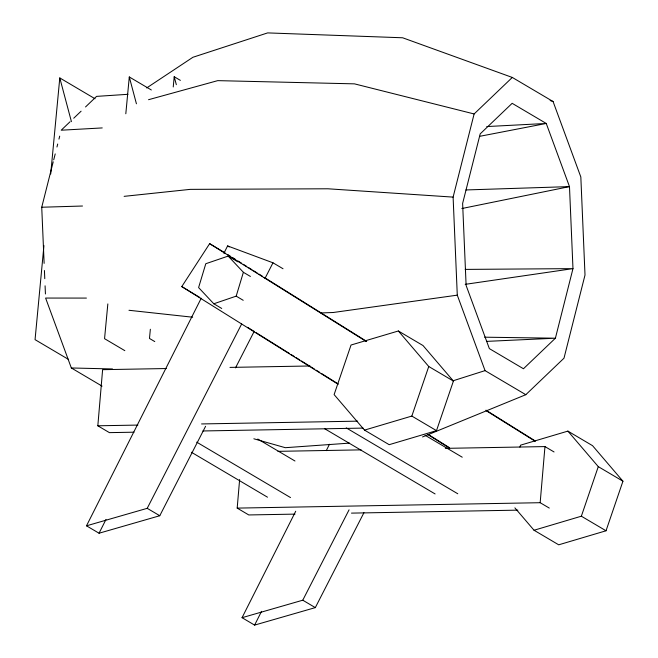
<?xml version="1.0" encoding="UTF-8"?>
<svg xmlns="http://www.w3.org/2000/svg" width="658" height="658" viewBox="0 0 658 658"><rect width="100%" height="100%" fill="white"/><g stroke="black" fill="none" stroke-linecap="round" stroke-linejoin="round"><path stroke-width="0.99" d="M134.059 432.191L109.409 432.635L97.828 425.792L102.615 369.673L166.293 368.538M294.99 514.12L248.773 514.951L237.184 508.108L239.627 479.534M549.274 508.075L540.169 502.704L544.964 446.585L445.334 448.361M43.938 245.599L35.055 339.651L68.564 359.449M50.699 174.033L59.788 77.932L95.056 98.766M107.838 303.922L104.556 338.681L124.839 350.665M125.81 113.768L129.289 76.961L151.332 89.982M150.353 329.247L149.481 338.451L154.77 341.576M173.243 86.955L174.214 76.731L180.382 80.375M44.127 263.365L41.734 207.237L53.216 161.81M53.717 159.836L55.214 153.914M56.958 146.997L57.707 144.036M58.957 139.101L59.705 136.132M525.816 394.693L485.053 370.619L457.285 295.154L453.107 197.112L474.122 113.957L512.302 77.447L553.065 101.521L580.833 176.986L585.011 275.028L563.996 358.182L525.816 394.693L422.543 436.953M213.801 303.782L236.189 296.141L243.378 272.297L228.178 256.085L205.79 263.726L198.601 287.571L213.801 303.782L221.721 308.462M364.516 430.118L411.834 416.07L428.753 366.506L398.353 330.982L351.035 345.022L334.116 394.594L364.516 430.118L389.182 444.685L436.501 430.645L453.42 381.072L423.02 345.549L398.353 330.982M519.902 447.103L520.568 445.162L567.887 431.113L592.554 445.68L622.945 481.204L606.026 530.776L558.708 544.816L534.041 530.249L514.877 507.853M534.041 530.249L581.359 516.201L598.278 466.637L567.887 431.113M205.584 426.285L159.771 515.732L99.045 533.227L86.502 525.816L201.225 298.23M223.893 253.264L227.594 245.928L272.98 262.805L283.022 268.735M99.045 533.227L105.987 519.458M363.94 512.689L315.314 607.614L254.597 625.1L242.054 617.689L295.713 511.241M326.245 450.672L329.485 444.249M254.597 625.1L261.539 611.331M86.502 525.816L147.219 508.321L241.659 323.958M265.034 278.318L272.98 262.805M235.506 367.871L254.202 331.369M242.054 617.689L302.77 600.203L349.061 509.843M338.171 384.297L181.789 286.584L209.647 243.657L225.069 252.919M70.044 121.755L61.202 130.21L102.237 127.923M73.729 118.226L81.099 111.186M85.524 106.958L96.57 96.381L127.965 94.308M146.66 87.95L192.917 57.271L267.65 32.9L402.647 37.777L512.302 77.447M452.934 380.826L485.053 370.619M148.543 99.703L217.732 80.638L354.465 83.854L474.122 113.957M461.858 208.528L569.483 186.609L546.247 123.465L512.146 103.322L480.2 133.87L462.623 203.445L466.119 285.465L489.355 348.608L523.455 368.751L555.401 338.204L572.978 268.629L569.483 186.609L465.905 189.956M479.707 136.321L546.247 123.465L486.755 126.566M465.198 284.346L572.978 268.629L465.181 269.402M457.285 295.154L333.219 312.501L320.907 312.953M124.123 196.347L190.252 189.364L327.947 188.788L453.107 197.112M349.456 443.122L285.317 447.695L253.848 438.787M486.632 341.379L555.401 338.204L484.601 337.192M41.734 207.237L82.497 206.02M229.971 367.403L310.082 365.98M97.828 425.792L137.884 425.076M201.562 423.941L357.672 421.153M202.87 430.965L363.093 428.103M277.923 451.347L361.119 449.866M237.184 508.108L540.169 502.704M351.479 513.117L517.862 510.147M86.42 298.082L45.608 298.058L71.335 367.97L102.064 386.123M71.335 367.97L112.502 368.957M128.976 310.28L192.679 317.214M550.154 100.542L553.065 101.521M227.594 245.928L229.264 246.915M428.753 366.506L453.42 381.072M598.278 466.637L622.945 481.204M228.178 256.085L237.859 261.802M544.964 446.585L554.061 451.964M243.378 272.297L250.418 276.45M236.189 296.141L243.221 300.303M411.834 416.07L436.501 430.645M581.359 516.201L606.026 530.776M181.789 286.584L199.818 297.474M425.068 435.259L462.245 457.211M346.264 427.906L457.779 493.771M324.468 428.597L435.103 493.944M257.796 439.042L294.973 461.003M196.693 442.143L290.507 497.563M191.379 452.235L267.502 497.193M147.219 508.321L159.771 515.732M302.77 600.203L315.314 607.614M485.966 410.164L535.489 441.107M486.172 410.674L534.831 441.074M227.676 254.547L230.284 256.176M232.891 257.804L235.498 259.433M238.106 261.061L241.576 263.233M243.312 264.319L246.791 266.49M248.527 267.576L252.006 269.747M253.741 270.833L257.22 273.004M258.956 274.09L262.427 276.261M264.171 277.347L366.687 341.403M209.647 243.657L366.029 341.37M428.564 434.634L449.422 447.662M427.914 434.601L449.628 448.172M247.605 327.33L254.556 331.673M256.291 332.759L289.306 353.387M291.042 354.473L294.521 356.644M296.256 357.73L299.735 359.901M301.471 360.987L309.293 365.873M311.028 366.958L314.499 369.13M316.243 370.215L319.714 372.387M321.449 373.473L337.957 383.787M174.214 76.731L176.328 84.676M129.289 76.961L136.428 103.791M59.788 77.932L71.418 121.648M44.431 270.504L44.777 278.671M45.081 285.811L45.435 293.978"/></g></svg>
